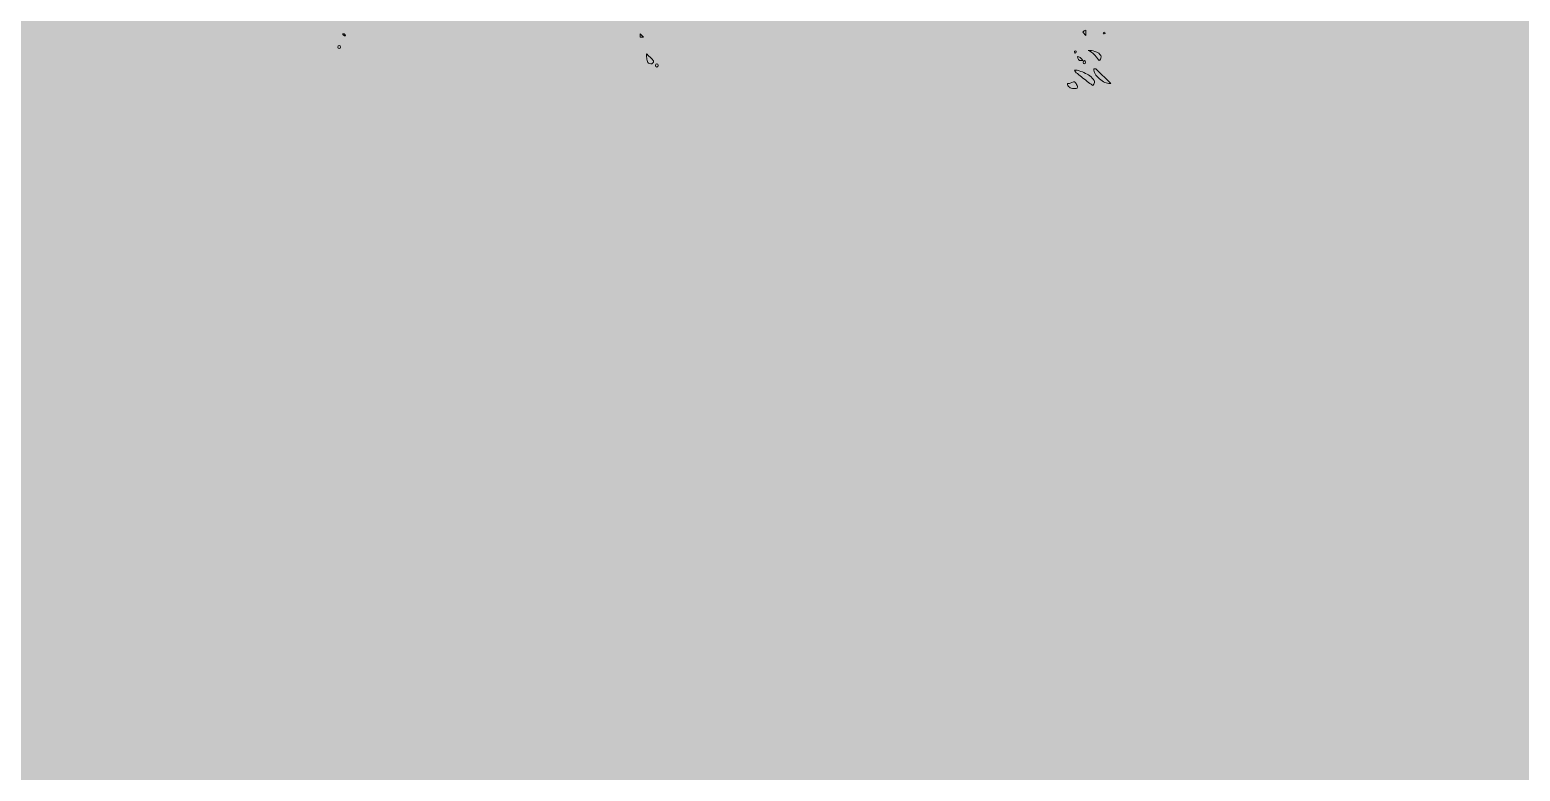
# Model space of a CAD drawing. Extents: x 885 to 2116, y -2379 to -620.
# Drawn here: x 1544.4 to 1830.3, y -926.8 to -784.7 of the extents above; entities that cross this region are included whole.
import ezdxf

# ---------------------------------------------------------------- set-up
doc = ezdxf.new("R2010")
doc.units = 0
doc.header["$MEASUREMENT"] = 0
doc.layers.add('Layer 1', color=7, linetype='Continuous')

# ---------------------------------------------------------------- blocks, each defined once
blk = doc.blocks.new('block 4')
at = {"layer": 'Layer 1', "true_color": 0x2e3543}
h = blk.add_hatch(color=159, dxfattribs=at)
h.dxf.hatch_style = 2
h.paths.add_polyline_path([(2116.11, -2379.24), (884.79, -2379.24), (884.79, -620.21), (2116.11, -620.21)])
blk = doc.blocks.new('block 3')
at = {"layer": 'Layer 1'}
blk.add_blockref('block 4', (0, 0), dxfattribs=at)
blk = doc.blocks.new('block 5')
at = {"layer": 'Layer 1', "lineweight": 0}
blk.add_lwpolyline([(1661.52, -785.5), (1662.14, -786.12), (1661.52, -786.12), (1661.52, -785.5)], dxfattribs=at)
for points, knots in [([(2085.86, -929.01), (2085.63, -928.87), (2085.41, -928.75), (2085.18, -928.61), (2085.18, -928.61), (2085.18, -716.49), (2085.18, -716.49), (2085.18, -682.75), (2057.73, -655.31), (2024, -655.31), (2024, -655.31), (976.9, -655.31), (976.9, -655.31), (943.16, -655.31), (915.72, -682.75), (915.72, -716.49), (915.72, -716.49), (915.72, -928.61), (915.72, -928.61), (915.49, -928.75), (915.27, -928.87), (915.04, -929.01), (915.04, -929.01), (915.28, -929.05), (915.72, -929.14), (915.72, -929.14), (915.72, -2282.96), (915.72, -2282.96), (915.72, -2316.7), (943.16, -2344.14), (976.9, -2344.14), (976.9, -2344.14), (2024, -2344.14), (2024, -2344.14), (2057.73, -2344.14), (2085.18, -2316.7), (2085.18, -2282.96), (2085.18, -2282.96), (2085.18, -929.14), (2085.18, -929.14), (2085.62, -929.05), (2085.86, -929.01), (2085.86, -929.01)], [0, 0, 0, 0, 1, 1, 1, 2, 2, 2, 3, 3, 3, 4, 4, 4, 5, 5, 5, 6, 6, 6, 7, 7, 7, 8, 8, 8, 9, 9, 9, 10, 10, 10, 11, 11, 11, 12, 12, 12, 13, 13, 13, 14, 14, 14, 14]), ([(1604.75, -785.5), (1604.75, -785.5), (1604.92, -785.68), (1604.92, -785.68), (1604.92, -785.68), (1605.01, -785.77), (1605.01, -785.77), (1605.01, -785.77), (1604.92, -785.85), (1604.92, -785.85), (1604.8, -785.85), (1604.75, -785.83), (1604.75, -785.77), (1604.69, -785.77), (1604.57, -785.68), (1604.4, -785.5), (1604.4, -785.5), (1604.75, -785.5), (1604.75, -785.5)], [0, 0, 0, 0, 1, 1, 1, 2, 2, 2, 3, 3, 3, 4, 4, 4, 5, 5, 5, 6, 6, 6, 6]), ([(1746.37, -785.15), (1746.54, -784.92), (1746.75, -784.8), (1746.98, -784.8), (1746.98, -784.8), (1746.98, -785.77), (1746.98, -785.77), (1746.98, -785.77), (1746.37, -785.15), (1746.37, -785.15)], [0, 0, 0, 0, 1, 1, 1, 2, 2, 2, 3, 3, 3, 3]), ([(1750.5, -785.5), (1750.39, -785.5), (1750.33, -785.45), (1750.33, -785.32), (1750.33, -785.21), (1750.39, -785.15), (1750.5, -785.15), (1750.74, -785.27), (1750.74, -785.39), (1750.5, -785.5)], [0, 0, 0, 0, 1, 1, 1, 2, 2, 2, 3, 3, 3, 3]), ([(1603.78, -787.7), (1603.95, -787.7), (1604.04, -787.81), (1604.04, -788.01), (1604.04, -788.22), (1603.95, -788.32), (1603.78, -788.32), (1603.6, -788.32), (1603.52, -788.22), (1603.52, -788.01), (1603.52, -787.81), (1603.6, -787.7), (1603.78, -787.7)], [0, 0, 0, 0, 1, 1, 1, 2, 2, 2, 3, 3, 3, 4, 4, 4, 4]), ([(1745.13, -788.93), (1745.02, -789.29), (1744.9, -789.29), (1744.78, -788.93), (1744.78, -788.82), (1744.84, -788.76), (1744.96, -788.76), (1745.08, -788.76), (1745.13, -788.82), (1745.13, -788.93)], [0, 0, 0, 0, 1, 1, 1, 2, 2, 2, 3, 3, 3, 3]), ([(1747.78, -788.67), (1748.13, -788.67), (1748.57, -788.79), (1749.1, -789.02), (1749.62, -789.26), (1749.89, -789.55), (1749.89, -789.9), (1749.89, -790.25), (1749.77, -790.49), (1749.54, -790.61), (1749.42, -790.43), (1749.14, -790.09), (1748.7, -789.59), (1748.26, -789.1), (1747.83, -788.79), (1747.42, -788.67), (1747.42, -788.67), (1747.78, -788.67), (1747.78, -788.67)], [0, 0, 0, 0, 1, 1, 1, 2, 2, 2, 3, 3, 3, 4, 4, 4, 5, 5, 5, 6, 6, 6, 6]), ([(1662.75, -789.29), (1662.87, -789.4), (1663.09, -789.63), (1663.41, -789.95), (1663.73, -790.27), (1663.95, -790.49), (1664.07, -790.61), (1664.07, -790.61), (1664.07, -790.87), (1664.07, -790.87), (1664.07, -790.93), (1664.03, -790.99), (1663.94, -791.05), (1663.85, -791.11), (1663.78, -791.17), (1663.72, -791.22), (1663.72, -791.22), (1663.54, -791.22), (1663.54, -791.22), (1663.19, -791.22), (1662.97, -791.08), (1662.88, -790.78), (1662.8, -790.49), (1662.75, -790.2), (1662.75, -789.9), (1662.75, -789.9), (1662.75, -789.29), (1662.75, -789.29)], [0, 0, 0, 0, 1, 1, 1, 2, 2, 2, 3, 3, 3, 4, 4, 4, 5, 5, 5, 6, 6, 6, 7, 7, 7, 8, 8, 8, 9, 9, 9, 9]), ([(1664.95, -791.53), (1664.95, -791.74), (1664.86, -791.84), (1664.69, -791.84), (1664.51, -791.84), (1664.42, -791.74), (1664.42, -791.53), (1664.42, -791.33), (1664.51, -791.22), (1664.69, -791.22), (1664.86, -791.22), (1664.95, -791.33), (1664.95, -791.53)], [0, 0, 0, 0, 1, 1, 1, 2, 2, 2, 3, 3, 3, 4, 4, 4, 4]), ([(1746.37, -790.61), (1746.37, -790.61), (1746.1, -790.61), (1746.1, -790.61), (1745.63, -790.61), (1745.4, -790.34), (1745.4, -789.82), (1745.75, -789.82), (1746.07, -790.08), (1746.37, -790.61)], [0, 0, 0, 0, 1, 1, 1, 2, 2, 2, 3, 3, 3, 3]), ([(1746.9, -790.92), (1746.9, -791.12), (1746.84, -791.22), (1746.72, -791.22), (1746.54, -791.22), (1746.46, -791.12), (1746.46, -790.92), (1746.46, -790.71), (1746.54, -790.61), (1746.72, -790.61), (1746.84, -790.61), (1746.9, -790.71), (1746.9, -790.92)], [0, 0, 0, 0, 1, 1, 1, 2, 2, 2, 3, 3, 3, 4, 4, 4, 4]), ([(1745.36, -793.11), (1745.03, -792.85), (1744.84, -792.63), (1744.78, -792.45), (1744.78, -792.45), (1745.13, -792.45), (1745.13, -792.45), (1745.31, -792.45), (1745.6, -792.53), (1746.02, -792.68), (1746.43, -792.82), (1746.82, -793), (1747.2, -793.2), (1747.58, -793.41), (1747.92, -793.66), (1748.22, -793.95), (1748.51, -794.25), (1748.66, -794.54), (1748.66, -794.83), (1748.66, -794.83), (1748.57, -795.01), (1748.57, -795.01), (1748.57, -795.07), (1748.48, -795.18), (1748.3, -795.36), (1748.13, -795.24), (1747.86, -795.05), (1747.51, -794.79), (1747.16, -794.52), (1746.79, -794.25), (1746.41, -793.95), (1746.03, -793.66), (1745.68, -793.38), (1745.36, -793.11)], [0, 0, 0, 0, 1, 1, 1, 2, 2, 2, 3, 3, 3, 4, 4, 4, 5, 5, 5, 6, 6, 6, 7, 7, 7, 8, 8, 8, 9, 9, 9, 10, 10, 10, 11, 11, 11, 11]), ([(1748.48, -792.19), (1748.48, -792.19), (1748.92, -792.19), (1748.92, -792.19), (1748.92, -792.19), (1751.74, -795.01), (1751.74, -795.01), (1751.74, -795.01), (1751.65, -795.01), (1751.65, -795.01), (1751, -795.01), (1750.31, -794.7), (1749.58, -794.08), (1748.85, -793.47), (1748.48, -792.84), (1748.48, -792.19)], [0, 0, 0, 0, 1, 1, 1, 2, 2, 2, 3, 3, 3, 4, 4, 4, 5, 5, 5, 5]), ([(1744.3, -794.83), (1744.56, -794.72), (1744.72, -794.66), (1744.78, -794.66), (1744.84, -794.66), (1744.9, -794.7), (1744.96, -794.79), (1745.02, -794.87), (1745.08, -794.95), (1745.13, -795.01), (1745.13, -795.12), (1745.19, -795.24), (1745.31, -795.36), (1745.37, -795.48), (1745.4, -795.57), (1745.4, -795.63), (1745.4, -795.86), (1745.3, -795.97), (1745.09, -795.97), (1744.88, -795.97), (1744.72, -795.97), (1744.61, -795.97), (1744.31, -795.97), (1744.05, -795.89), (1743.82, -795.71), (1743.58, -795.54), (1743.46, -795.3), (1743.46, -795.01), (1743.46, -795.01), (1743.82, -795.01), (1743.82, -795.01), (1743.87, -795.01), (1744.03, -794.95), (1744.3, -794.83)], [0, 0, 0, 0, 1, 1, 1, 2, 2, 2, 3, 3, 3, 4, 4, 4, 5, 5, 5, 6, 6, 6, 7, 7, 7, 8, 8, 8, 9, 9, 9, 10, 10, 10, 11, 11, 11, 11])]:
    blk.add_open_spline(points, degree=3, knots=knots, dxfattribs=at)
blk = doc.blocks.new('block 2')
at = {"layer": 'Layer 1'}
for name in ['block 3', 'block 5']:
    blk.add_blockref(name, (0, 0), dxfattribs=at)

msp = doc.modelspace()

# ---------------------------------------------------------------- block references
at = {"layer": 'Layer 1'}
msp.add_blockref('block 2', (0, 0), dxfattribs=at)

doc.saveas('drawing.dxf')
